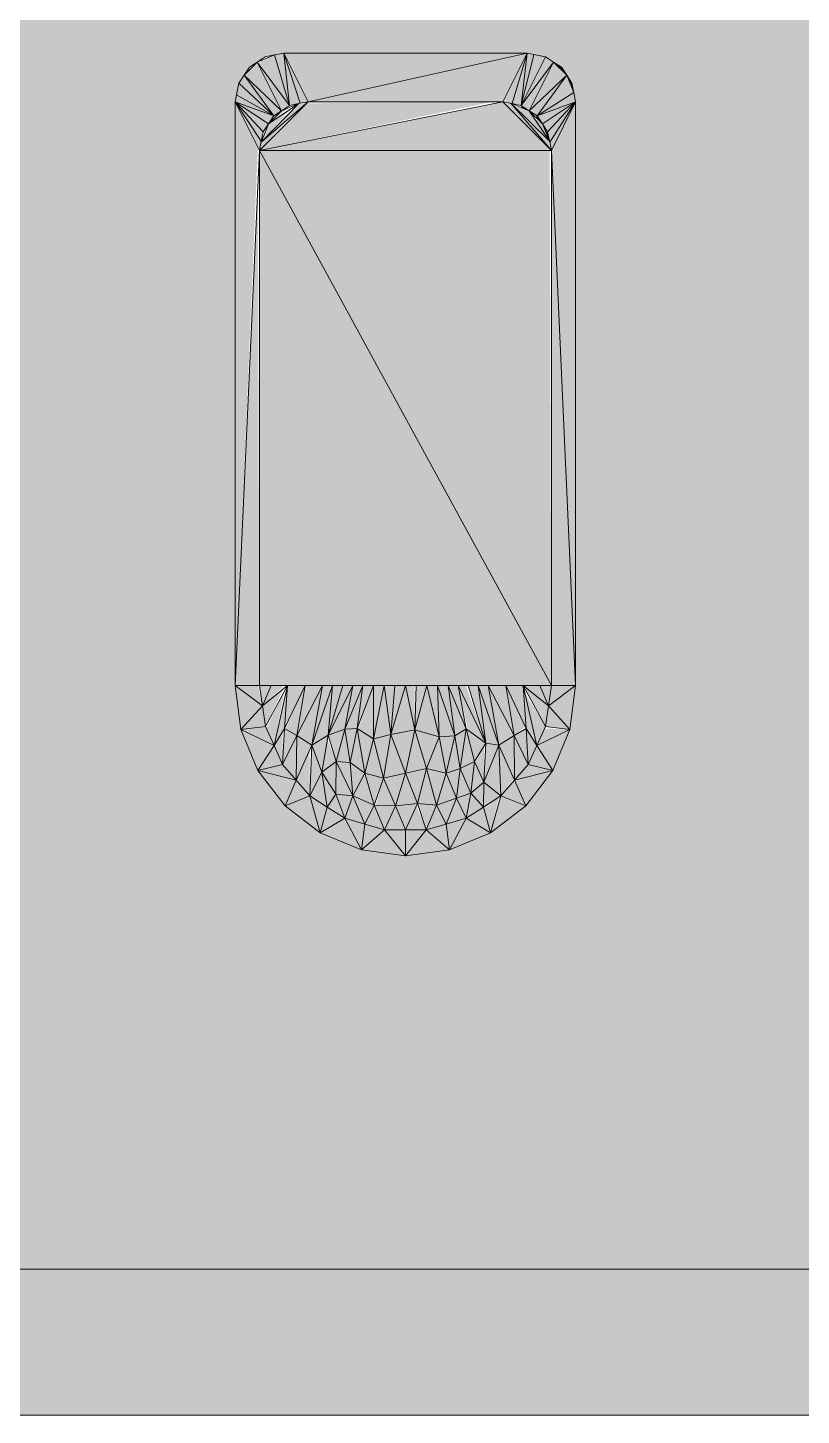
# Model space of a CAD drawing. Header units: inches. Extents: x -54880 to -186, y -265 to 853.
# Drawn here: x -15511 to -15479.2, y -6 to 51 of the extents above; entities that cross this region are included whole.
import ezdxf

# ---------------------------------------------------------------- set-up
doc = ezdxf.new("R2010")
doc.units = ezdxf.units.IN
doc.header["$MEASUREMENT"] = 0
doc.linetypes.add('Grid Line 1_2_', pattern=[0.875, 0.5, -0.125, 0.125, -0.125])
for name, color, linetype, lineweight in [('A-FLOR-LEVL', 51, 'Continuous', 9), ('A-GENM', 13, 'Continuous', 9), ('A-WALL', 113, 'Continuous', 9), ('C-BLDG-PADS', 91, 'Continuous', 9)]:
    doc.layers.add(name, color=color, linetype=linetype, lineweight=lineweight)

# ---------------------------------------------------------------- blocks, each defined once
blk = doc.blocks.new('Urinal-Wall-3D-_-Section 11')
at = {"layer": 'A-GENM'}
for points in [[(22570.213, 47.631), (22569.212, 49.631), (22568.672, 49.09), (22569.238, 48.554)], [(22570.538, 47.848), (22569.92, 49.924), (22569.238, 49.597)], [(22570.538, 47.848), (22570.302, 50), (22569.92, 49.924)], [(22570.538, 47.848), (22570.97, 47.934), (22570.302, 50)], [(22570.97, 47.934), (22571.303, 48), (22570.302, 50)], [(22571.303, 48), (22580.303, 50), (22570.302, 50)], [(22578.921, 48), (22579.302, 48), (22580.303, 50), (22571.303, 48)], [(22579.686, 47.924), (22580.303, 50), (22579.302, 48)], [(22580.068, 47.848), (22580.303, 50), (22579.686, 47.924)], [(22580.068, 47.848), (22580.581, 49.945), (22580.303, 50)], [(22580.068, 47.848), (22581.069, 49.848), (22580.581, 49.945)], [(22580.068, 47.848), (22581.393, 49.631), (22581.069, 49.848)], [(22580.392, 47.631), (22581.393, 49.631), (22580.068, 47.848)], [(22580.392, 47.631), (22581.933, 49.09), (22581.393, 49.631)], [(22581.933, 49.09), (22581.716, 49.414), (22581.393, 49.631)], [(22569.889, 47.414), (22568.672, 49.09), (22568.455, 48.765), (22569.238, 48.028)], [(22569.889, 47.414), (22570.213, 47.631), (22568.672, 49.09), (22569.238, 48.311)], [(22570.213, 47.631), (22570.538, 47.848), (22569.238, 49.58)], [(22580.717, 47.414), (22581.933, 49.09), (22580.392, 47.631)], [(22580.717, 47.414), (22582.226, 48.383), (22581.933, 49.09)], [(22582.226, 48.383), (22582.15, 48.765), (22581.933, 49.09)], [(22569.889, 47.414), (22568.455, 48.765), (22568.358, 48.278), (22569.238, 47.782)], [(22569.889, 47.414), (22568.358, 48.278), (22568.303, 48), (22569.238, 47.655)], [(22569.379, 46.383), (22569.456, 46.765), (22568.303, 48), (22569.238, 46.595)], [(22568.303, 24), (22569.238, 46.131), (22568.303, 48), (22568.303, 30.989)], [(22569.303, 46), (22569.379, 46.383), (22568.303, 48), (22569.238, 46.131)], [(22569.456, 46.765), (22569.672, 47.09), (22568.303, 48), (22569.238, 46.998)], [(22569.672, 47.09), (22569.889, 47.414), (22568.303, 48), (22569.238, 47.379)], [(22569.303, 46), (22578.921, 48), (22571.236, 47.934), (22569.379, 46.076)], [(22569.37, 46.334), (22571.303, 48), (22570.846, 47.848), (22569.379, 46.344)], [(22581.303, 46), (22579.302, 48), (22569.379, 46), (22581.236, 46)], [(22581.303, 46), (22579.636, 47.934), (22579.378, 47.924), (22581.236, 46.067)], [(22580.717, 47.414), (22582.302, 48), (22582.226, 48.383)], [(22580.934, 47.09), (22582.302, 48), (22580.717, 47.414)], [(22581.151, 46.765), (22582.302, 48), (22580.934, 47.09)], [(22581.236, 46.333), (22582.302, 48), (22581.151, 46.765)], [(22581.303, 46), (22582.302, 48), (22581.236, 46.333)], [(22582.302, 24), (22582.302, 48), (22581.303, 46), (22581.624, 38.936)], [(22569.37, 46.334), (22570.583, 47.698), (22569.672, 47.09), (22569.37, 46.335)], [(22569.672, 47.09), (22570.538, 47.766), (22570.213, 47.631), (22569.889, 47.307)], [(22581.226, 46.384), (22581.151, 46.497), (22580.392, 47.631), (22579.724, 47.848), (22581.151, 46.457)], [(22580.392, 47.631), (22580.068, 47.848), (22580.068, 47.761), (22580.303, 47.667)], [(22581.303, 46), (22581.151, 46.457), (22580.084, 47.414), (22581.301, 46.003)], [(22580.934, 47.09), (22580.717, 47.414), (22580.651, 47.372), (22580.717, 47.306)], [(22569.303, 46), (22570.538, 47.341), (22569.37, 46.334)], [(22581.226, 46.385), (22581.068, 46.765), (22580.934, 47.09), (22580.591, 47.333), (22581.151, 46.497)], [(22581.225, 46.387), (22581.151, 46.765), (22581.068, 46.765), (22581.151, 46.567)], [(22581.303, 24), (22581.236, 46), (22569.303, 46), (22581.302, 24.003)], [(22578.293, 24), (22581.302, 24.003), (22569.303, 46), (22569.303, 24), (22577.881, 24)], [(22582.302, 24), (22581.303, 46), (22581.303, 24)], [(22568.303, 24), (22569.303, 24), (22569.238, 44.564), (22568.544, 29.304)], [(22568.542, 22.188), (22569.423, 23.161), (22568.303, 24)], [(22569.423, 23.161), (22569.238, 24), (22568.303, 24), (22569.303, 23.251)], [(22569.423, 23.161), (22569.779, 24), (22569.303, 24)], [(22569.423, 23.161), (22570.336, 24), (22569.779, 24)], [(22569.901, 21.533), (22570.341, 22.31), (22570.456, 24), (22570.048, 22.188)], [(22570.336, 22.233), (22571.178, 24), (22570.456, 24)], [(22570.835, 21.938), (22571.178, 24), (22570.377, 22.209), (22570.456, 22.162)], [(22570.835, 21.938), (22571.9, 24), (22571.178, 24)], [(22571.462, 21.549), (22572.132, 21.96), (22572.312, 24), (22571.597, 21.938)], [(22571.462, 21.549), (22572.312, 24), (22571.9, 24), (22571.536, 21.96)], [(22572.132, 21.96), (22573.137, 24), (22572.725, 24), (22572.201, 22.199)], [(22572.132, 21.96), (22572.725, 24), (22572.312, 24), (22572.153, 22.199)], [(22572.819, 22.199), (22573.548, 24), (22573.137, 24)], [(22572.819, 22.199), (22573.317, 22.226), (22573.548, 24)], [(22573.317, 22.226), (22573.986, 24), (22573.548, 24)], [(22573.986, 21.806), (22573.988, 24), (22573.361, 22.199), (22573.548, 22.081)], [(22573.986, 21.806), (22574.708, 21.988), (22574.426, 24), (22573.988, 21.813)], [(22573.986, 21.806), (22574.426, 24), (22573.988, 24), (22573.986, 21.988)], [(22574.708, 21.988), (22574.864, 24), (22574.426, 24)], [(22574.708, 21.988), (22575.303, 24), (22574.864, 24)], [(22574.708, 21.988), (22575.684, 22.173), (22575.303, 24)], [(22575.684, 22.173), (22575.684, 24), (22575.303, 24)], [(22575.684, 22.173), (22576.179, 24), (22575.741, 24)], [(22576.689, 21.889), (22576.179, 24), (22575.684, 22.173), (22576.619, 21.909)], [(22576.689, 21.889), (22576.619, 24), (22576.179, 24), (22576.62, 22.173)], [(22576.689, 21.889), (22577.333, 21.936), (22576.619, 24), (22576.687, 21.936)], [(22577.333, 21.936), (22577.057, 24), (22576.619, 24), (22577.252, 22.173)], [(22577.333, 21.936), (22577.795, 22.22), (22577.057, 24)], [(22577.795, 22.22), (22577.468, 24), (22577.057, 24)], [(22578.611, 21.635), (22577.795, 24), (22577.468, 24), (22578.328, 22.22)], [(22578.611, 21.635), (22577.475, 23.963), (22577.881, 22.158), (22578.293, 21.863)], [(22578.611, 21.635), (22578.293, 24), (22577.881, 24), (22578.43, 22.22)], [(22579.144, 21.549), (22578.706, 24), (22578.293, 24), (22579.114, 21.635)], [(22579.144, 21.549), (22578.293, 24), (22578.611, 21.635), (22578.921, 21.585)], [(22579.771, 21.938), (22579.428, 24), (22578.706, 24), (22578.921, 23.583)], [(22579.144, 21.549), (22579.771, 21.938), (22578.706, 24), (22579.129, 21.635)], [(22579.771, 21.938), (22580.234, 22.31), (22579.428, 24), (22579.722, 22.233)], [(22580.271, 22.233), (22580.15, 24), (22579.428, 24), (22579.771, 23.281)], [(22581.06, 22.31), (22581.182, 23.161), (22580.15, 24), (22580.827, 22.742)], [(22581.182, 23.161), (22580.827, 24), (22580.15, 24), (22581.06, 23.26)], [(22580.706, 21.533), (22580.15, 24), (22580.298, 22.188)], [(22581.182, 23.161), (22581.301, 24), (22580.827, 24), (22581.06, 23.449)], [(22582.065, 22.188), (22582.302, 24), (22581.182, 23.161), (22581.955, 22.31)], [(22581.182, 23.161), (22582.302, 24), (22581.303, 24)], [(22569.546, 22.31), (22570.289, 23.864), (22569.423, 23.161)], [(22569.901, 21.533), (22570.336, 23.777), (22569.581, 22.233), (22569.602, 22.188)], [(22571.462, 21.549), (22571.864, 23.929), (22570.835, 21.938)], [(22572.132, 21.96), (22572.819, 22.199), (22573.105, 23.935), (22572.312, 22.326)], [(22580.706, 21.533), (22581.06, 22.31), (22580.217, 23.703), (22580.548, 22.233)], [(22568.542, 22.188), (22569.546, 22.31), (22569.423, 23.161), (22569.238, 22.956)], [(22582.065, 22.188), (22581.182, 23.161), (22581.06, 22.31), (22581.182, 22.295)], [(22569.901, 21.533), (22569.546, 22.31), (22568.542, 22.188), (22569.641, 21.658)], [(22569.24, 20.5), (22569.901, 21.533), (22568.542, 22.188), (22569.238, 20.506)], [(22570.255, 20.756), (22570.255, 22.103), (22569.901, 21.533)], [(22570.255, 20.756), (22570.835, 21.938), (22570.336, 22.233)], [(22570.815, 20.111), (22570.815, 21.896), (22570.255, 20.756), (22570.754, 20.181)], [(22570.815, 20.111), (22571.462, 21.549), (22570.835, 21.938), (22570.816, 20.181)], [(22571.864, 20.438), (22572.132, 21.96), (22571.462, 21.549), (22571.706, 20.873)], [(22571.864, 20.438), (22572.458, 20.873), (22572.1, 21.78), (22571.9, 20.646)], [(22572.458, 20.873), (22572.819, 22.199), (22572.132, 21.96)], [(22573.027, 20.832), (22572.819, 22.199), (22572.458, 20.873), (22572.819, 20.847)], [(22573.027, 20.832), (22573.317, 22.226), (22572.819, 22.199)], [(22573.633, 20.391), (22573.317, 22.226), (22573.027, 20.832), (22573.317, 20.621)], [(22573.633, 20.391), (22573.986, 21.806), (22573.317, 22.226), (22573.557, 20.832)], [(22574.399, 20.191), (22573.986, 21.806), (22573.633, 20.391), (22574.08, 20.275)], [(22574.399, 20.191), (22574.708, 21.988), (22573.986, 21.806), (22574.348, 20.394)], [(22574.399, 20.191), (22575.303, 20.394), (22574.708, 21.988), (22574.426, 20.345)], [(22575.303, 20.394), (22575.684, 22.173), (22574.708, 21.988)], [(22575.303, 20.394), (22576.169, 20.584), (22575.684, 22.173)], [(22576.169, 20.584), (22576.689, 21.889), (22575.684, 22.173)], [(22576.973, 20.391), (22576.689, 21.889), (22576.169, 20.584)], [(22576.973, 20.391), (22577.333, 21.936), (22576.689, 21.889)], [(22576.973, 20.391), (22577.55, 20.583), (22577.333, 21.936)], [(22577.55, 20.583), (22577.795, 22.22), (22577.333, 21.936), (22577.504, 20.873)], [(22577.55, 20.583), (22578.148, 20.873), (22577.795, 22.22), (22577.752, 21.936)], [(22578.148, 20.873), (22578.611, 21.635), (22577.795, 22.22)], [(22579.792, 20.111), (22579.771, 21.938), (22579.144, 21.549), (22579.771, 20.156)], [(22580.35, 20.756), (22580.271, 22.233), (22579.771, 21.938)], [(22579.792, 20.111), (22580.35, 20.756), (22579.771, 21.938), (22579.791, 20.181)], [(22580.35, 20.756), (22580.706, 21.533), (22580.273, 22.188), (22580.308, 21.533)], [(22580.706, 21.533), (22582.065, 22.188), (22581.025, 22.233)], [(22581.365, 20.5), (22582.065, 22.188), (22580.706, 21.533), (22581.06, 20.977)], [(22569.24, 20.5), (22570.255, 20.756), (22569.901, 21.533), (22569.546, 20.979)], [(22571.373, 19.466), (22571.373, 21.351), (22570.815, 20.111)], [(22571.373, 19.466), (22571.864, 20.438), (22571.462, 21.549), (22571.401, 20.111)], [(22578.53, 20.031), (22578.53, 21.503), (22578.174, 20.815), (22578.462, 20.181)], [(22578.53, 20.031), (22579.144, 21.549), (22578.611, 21.635), (22578.538, 20.181)], [(22579.232, 19.466), (22579.144, 21.549), (22578.53, 20.031), (22579.144, 19.536)], [(22579.232, 19.466), (22579.76, 20.181), (22579.144, 21.549), (22579.211, 19.967)], [(22581.365, 20.5), (22580.706, 21.533), (22580.371, 20.751), (22581.06, 20.577)], [(22570.815, 20.111), (22570.255, 20.756), (22569.24, 20.5), (22570.531, 20.181)], [(22572.441, 19.539), (22572.458, 20.873), (22571.864, 20.438), (22572.029, 20.181)], [(22573.141, 19.469), (22572.458, 20.873), (22572.441, 19.539)], [(22573.141, 19.469), (22573.027, 20.832), (22572.458, 20.873), (22572.795, 20.181)], [(22573.141, 19.469), (22573.633, 20.391), (22573.027, 20.832), (22573.081, 20.181)], [(22575.801, 19.15), (22576.169, 20.584), (22575.303, 20.394), (22575.389, 20.181)], [(22576.585, 19.075), (22576.169, 20.584), (22575.801, 19.15), (22576.169, 19.115)], [(22576.585, 19.075), (22576.973, 20.391), (22576.169, 20.584), (22576.564, 19.15)], [(22577.399, 19.363), (22577.55, 20.583), (22576.973, 20.391), (22577.06, 20.181)], [(22577.399, 19.363), (22577.991, 19.578), (22577.55, 20.583), (22577.501, 20.181)], [(22577.991, 19.578), (22578.148, 20.873), (22577.55, 20.583), (22577.792, 20.031)], [(22577.991, 19.578), (22578.53, 20.031), (22578.148, 20.873), (22578.064, 20.181)], [(22579.792, 20.111), (22581.365, 20.5), (22580.35, 20.756), (22579.852, 20.181)], [(22570.354, 19.05), (22570.815, 20.111), (22569.24, 20.5), (22570.035, 19.466)], [(22570.354, 19.05), (22571.373, 19.466), (22570.815, 20.111)], [(22572.092, 19.004), (22571.864, 20.438), (22571.373, 19.466), (22571.864, 19.151)], [(22572.092, 19.004), (22572.441, 19.539), (22571.864, 20.438), (22572.019, 19.466)], [(22574.02, 19.075), (22573.633, 20.391), (22573.141, 19.469)], [(22574.02, 19.075), (22574.399, 20.191), (22573.633, 20.391), (22573.695, 20.181)], [(22574.902, 19.058), (22574.396, 20.181), (22574.08, 19.074)], [(22574.902, 19.058), (22575.303, 20.394), (22574.404, 20.181)], [(22574.902, 19.058), (22575.801, 19.15), (22575.303, 20.394), (22575.239, 20.181)], [(22576.585, 19.075), (22577.399, 19.363), (22576.973, 20.391), (22576.911, 20.181)], [(22578.514, 19.004), (22578.514, 20.018), (22577.991, 19.578), (22578.093, 19.466)], [(22578.514, 19.004), (22579.232, 19.466), (22578.53, 20.031), (22578.521, 19.466)], [(22580.253, 19.05), (22579.771, 20.087), (22579.232, 19.466), (22579.792, 19.238)], [(22580.253, 19.05), (22581.365, 20.5), (22579.792, 20.111), (22580.072, 19.466)], [(22571.802, 17.938), (22571.373, 19.466), (22570.354, 19.05), (22571.462, 18.199)], [(22571.802, 17.938), (22572.092, 19.004), (22571.373, 19.466), (22571.503, 19.004)], [(22572.81, 18.542), (22572.441, 19.539), (22572.092, 19.004)], [(22572.81, 18.542), (22573.141, 19.469), (22572.441, 19.539)], [(22573.629, 18.302), (22573.141, 19.469), (22572.81, 18.542), (22573.491, 18.342)], [(22573.629, 18.302), (22574.02, 19.075), (22573.141, 19.469), (22573.528, 18.542)], [(22577.795, 18.542), (22577.991, 19.578), (22577.399, 19.363)], [(22577.795, 18.542), (22578.514, 19.004), (22577.991, 19.578), (22577.882, 19.004)], [(22578.803, 17.938), (22579.144, 19.409), (22578.53, 18.944), (22578.639, 18.542)], [(22578.803, 17.938), (22580.253, 19.05), (22579.232, 19.466), (22578.921, 18.36)], [(22571.802, 17.938), (22572.81, 18.542), (22572.092, 19.004), (22571.864, 18.164)], [(22574.449, 18.061), (22574.02, 19.075), (22573.629, 18.302), (22574.08, 18.169)], [(22574.449, 18.061), (22574.902, 19.058), (22574.02, 19.075), (22574.08, 18.934)], [(22575.303, 18.061), (22574.902, 19.058), (22574.449, 18.061)], [(22575.303, 18.061), (22575.801, 19.15), (22574.902, 19.058)], [(22575.801, 18.061), (22576.157, 18.061), (22575.759, 19.058), (22575.303, 18.061)], [(22576.157, 18.061), (22576.585, 19.075), (22575.801, 19.15)], [(22576.157, 18.061), (22576.976, 18.302), (22576.585, 19.075), (22576.259, 18.302)], [(22576.976, 18.302), (22577.399, 19.363), (22576.585, 19.075)], [(22576.976, 18.302), (22577.795, 18.542), (22577.399, 19.363), (22577.072, 18.542)], [(22578.803, 17.938), (22578.514, 19.004), (22577.795, 18.542), (22578.196, 18.302)], [(22573.491, 17.239), (22572.81, 18.542), (22571.802, 17.938), (22573.141, 17.383)], [(22573.491, 17.239), (22573.629, 18.302), (22572.81, 18.542), (22573.141, 17.909)], [(22573.491, 17.239), (22574.449, 18.061), (22573.629, 18.302), (22573.598, 18.061)], [(22577.115, 17.239), (22576.976, 18.302), (22576.157, 18.061), (22576.976, 17.358)], [(22577.115, 17.239), (22577.795, 18.542), (22576.976, 18.302), (22577.008, 18.061)], [(22577.115, 17.239), (22578.803, 17.938), (22577.795, 18.542), (22577.317, 17.626)], [(22575.303, 17), (22574.449, 18.061), (22573.491, 17.239), (22574.902, 17.053)], [(22575.303, 17), (22575.303, 18.061), (22574.449, 18.061), (22574.994, 17.385)], [(22575.303, 17), (22576.157, 18.061), (22575.303, 18.061)], [(22575.303, 17), (22577.115, 17.239), (22576.157, 18.061), (22575.588, 17.354)]]:
    blk.add_hatch(color=256, dxfattribs=at).paths.add_polyline_path(points, flags=0)
for p, q in [((22569.212, 49.631), (22568.672, 49.09)), ((22569.212, 49.631), (22568.889, 49.414)), ((22569.92, 49.924), (22569.212, 49.631)), ((22569.538, 49.848), (22569.212, 49.631)), ((22569.212, 49.631), (22570.213, 47.631)), ((22570.538, 47.848), (22569.212, 49.631)), ((22569.92, 49.924), (22569.538, 49.848)), ((22570.302, 50), (22569.92, 49.924)), ((22570.538, 47.848), (22569.92, 49.924)), ((22570.302, 50), (22570.538, 47.848)), ((22570.97, 47.934), (22570.302, 50)), ((22571.303, 48), (22570.302, 50)), ((22580.303, 50), (22570.302, 50)), ((22580.303, 50), (22571.303, 48)), ((22580.303, 50), (22579.302, 48)), ((22580.303, 50), (22579.686, 47.924)), ((22580.068, 47.848), (22580.303, 50)), ((22580.068, 47.848), (22580.581, 49.945)), ((22581.069, 49.848), (22580.068, 47.848)), ((22581.393, 49.631), (22580.068, 47.848)), ((22580.581, 49.945), (22580.303, 50)), ((22580.392, 47.631), (22581.393, 49.631)), ((22581.069, 49.848), (22580.581, 49.945)), ((22581.393, 49.631), (22581.069, 49.848)), ((22581.933, 49.09), (22581.393, 49.631)), ((22581.716, 49.414), (22581.393, 49.631)), ((22568.672, 49.09), (22568.455, 48.765)), ((22568.889, 49.414), (22568.672, 49.09)), ((22570.213, 47.631), (22568.672, 49.09)), ((22568.672, 49.09), (22569.889, 47.414)), ((22581.933, 49.09), (22580.392, 47.631)), ((22580.717, 47.414), (22581.933, 49.09)), ((22581.933, 49.09), (22581.716, 49.414)), ((22582.226, 48.383), (22581.933, 49.09)), ((22582.15, 48.765), (22581.933, 49.09)), ((22568.455, 48.765), (22568.358, 48.278)), ((22568.455, 48.765), (22569.889, 47.414)), ((22582.226, 48.383), (22582.15, 48.765)), ((22568.358, 48.278), (22568.303, 48)), ((22568.303, 48), (22569.379, 46.383)), ((22569.456, 46.765), (22568.303, 48)), ((22568.303, 48), (22568.303, 24)), ((22569.303, 46), (22568.303, 48)), ((22569.672, 47.09), (22568.303, 48)), ((22569.889, 47.414), (22568.303, 48)), ((22569.889, 47.414), (22568.358, 48.278)), ((22579.302, 48), (22569.303, 46)), ((22571.303, 48), (22569.303, 46)), ((22569.37, 46.334), (22571.303, 48)), ((22570.92, 47.924), (22569.37, 46.334)), ((22569.672, 47.09), (22570.92, 47.924)), ((22570.92, 47.924), (22570.213, 47.631)), ((22570.538, 47.848), (22570.97, 47.934)), ((22570.97, 47.934), (22571.303, 48)), ((22571.303, 48), (22579.302, 48)), ((22579.302, 48), (22579.686, 47.924)), ((22581.303, 46), (22579.302, 48)), ((22580.392, 47.631), (22579.636, 47.934)), ((22579.636, 47.934), (22581.226, 46.384)), ((22579.636, 47.934), (22581.303, 46)), ((22579.686, 47.924), (22580.068, 47.848)), ((22580.717, 47.414), (22582.226, 48.383)), ((22582.302, 48), (22580.717, 47.414)), ((22580.934, 47.09), (22582.302, 48)), ((22582.302, 48), (22581.151, 46.765)), ((22582.302, 48), (22581.236, 46.333)), ((22581.303, 46), (22582.302, 48)), ((22582.302, 48), (22582.226, 48.383)), ((22582.302, 24), (22582.302, 48)), ((22570.213, 47.631), (22569.672, 47.09)), ((22569.672, 47.09), (22569.889, 47.414)), ((22569.889, 47.414), (22570.213, 47.631)), ((22570.213, 47.631), (22570.538, 47.848)), ((22580.068, 47.848), (22580.392, 47.631)), ((22580.392, 47.631), (22580.717, 47.414)), ((22580.392, 47.631), (22580.934, 47.09)), ((22580.392, 47.631), (22581.226, 46.385)), ((22580.717, 47.414), (22580.934, 47.09)), ((22569.672, 47.09), (22569.37, 46.335)), ((22569.456, 46.765), (22569.672, 47.09)), ((22580.934, 47.09), (22581.151, 46.765)), ((22580.934, 47.09), (22581.225, 46.387)), ((22569.303, 46), (22569.379, 46.383)), ((22569.379, 46.383), (22569.456, 46.765)), ((22581.151, 46.765), (22581.236, 46.333)), ((22581.236, 46.333), (22581.303, 46)), ((22569.303, 46), (22568.303, 24)), ((22569.303, 24), (22569.303, 46)), ((22569.303, 46), (22581.303, 46)), ((22569.303, 46), (22581.303, 24)), ((22581.303, 46), (22581.303, 24)), ((22582.302, 24), (22581.303, 46)), ((22568.303, 24), (22569.303, 24)), ((22568.542, 22.188), (22568.303, 24)), ((22569.423, 23.161), (22568.303, 24)), ((22569.303, 24), (22569.779, 24)), ((22569.423, 23.161), (22569.303, 24)), ((22569.423, 23.161), (22570.456, 24)), ((22569.779, 24), (22569.423, 23.161)), ((22569.546, 22.31), (22570.456, 24)), ((22569.779, 24), (22570.456, 24)), ((22570.456, 24), (22569.901, 21.533)), ((22570.336, 22.233), (22570.456, 24)), ((22571.178, 24), (22570.336, 22.233)), ((22570.456, 24), (22571.178, 24)), ((22570.835, 21.938), (22571.9, 24)), ((22571.178, 24), (22570.835, 21.938)), ((22571.178, 24), (22571.9, 24)), ((22571.462, 21.549), (22571.9, 24)), ((22572.312, 24), (22571.462, 21.549)), ((22571.9, 24), (22572.312, 24)), ((22573.137, 24), (22572.132, 21.96)), ((22572.132, 21.96), (22572.312, 24)), ((22572.725, 24), (22572.132, 21.96)), ((22572.312, 24), (22572.725, 24)), ((22572.725, 24), (22573.137, 24)), ((22572.819, 22.199), (22573.137, 24)), ((22572.819, 22.199), (22573.548, 24)), ((22573.137, 24), (22573.548, 24)), ((22573.317, 22.226), (22573.548, 24)), ((22573.317, 22.226), (22573.988, 24)), ((22573.548, 24), (22573.988, 24)), ((22574.426, 24), (22573.986, 21.806)), ((22573.988, 24), (22573.986, 21.806)), ((22573.988, 24), (22574.426, 24)), ((22574.426, 24), (22574.864, 24)), ((22574.708, 21.988), (22574.426, 24)), ((22574.708, 21.988), (22574.864, 24)), ((22574.708, 21.988), (22575.303, 24)), ((22574.864, 24), (22575.303, 24)), ((22575.303, 24), (22575.741, 24)), ((22575.303, 24), (22575.684, 22.173)), ((22575.684, 22.173), (22575.741, 24)), ((22575.684, 22.173), (22576.179, 24)), ((22575.741, 24), (22576.179, 24)), ((22576.179, 24), (22576.619, 24)), ((22576.689, 21.889), (22576.179, 24)), ((22576.619, 24), (22577.057, 24)), ((22577.333, 21.936), (22576.619, 24)), ((22576.619, 24), (22576.689, 21.889)), ((22577.057, 24), (22577.468, 24)), ((22577.057, 24), (22577.333, 21.936)), ((22577.795, 22.22), (22577.057, 24)), ((22577.468, 24), (22577.881, 24)), ((22577.468, 24), (22578.611, 21.635)), ((22577.468, 24), (22577.795, 22.22)), ((22577.881, 24), (22578.293, 24)), ((22577.881, 24), (22578.611, 21.635)), ((22578.293, 24), (22578.706, 24)), ((22578.611, 21.635), (22578.293, 24)), ((22578.293, 24), (22579.144, 21.549)), ((22578.706, 24), (22579.428, 24)), ((22578.706, 24), (22579.771, 21.938)), ((22578.706, 24), (22579.144, 21.549)), ((22579.428, 24), (22580.15, 24)), ((22579.428, 24), (22579.771, 21.938)), ((22580.271, 22.233), (22579.428, 24)), ((22580.15, 24), (22580.827, 24)), ((22580.15, 24), (22580.706, 21.533)), ((22581.06, 22.31), (22580.15, 24)), ((22581.182, 23.161), (22580.15, 24)), ((22580.271, 22.233), (22580.15, 24)), ((22580.827, 24), (22581.303, 24)), ((22581.182, 23.161), (22580.827, 24)), ((22582.302, 24), (22581.182, 23.161)), ((22581.303, 24), (22581.182, 23.161)), ((22581.303, 24), (22582.302, 24)), ((22582.302, 24), (22582.065, 22.188)), ((22569.423, 23.161), (22568.542, 22.188)), ((22569.546, 22.31), (22569.423, 23.161)), ((22581.182, 23.161), (22581.06, 22.31)), ((22581.182, 23.161), (22582.065, 22.188)), ((22568.542, 22.188), (22569.546, 22.31)), ((22569.901, 21.533), (22569.546, 22.31)), ((22581.06, 22.31), (22580.706, 21.533)), ((22581.06, 22.31), (22582.065, 22.188)), ((22569.24, 20.5), (22568.542, 22.188)), ((22569.901, 21.533), (22568.542, 22.188)), ((22570.336, 22.233), (22569.901, 21.533)), ((22570.255, 20.756), (22570.336, 22.233)), ((22570.255, 20.756), (22570.835, 21.938)), ((22570.336, 22.233), (22570.835, 21.938)), ((22570.835, 21.938), (22570.815, 20.111)), ((22570.835, 21.938), (22571.462, 21.549)), ((22572.132, 21.96), (22571.462, 21.549)), ((22571.864, 20.438), (22572.132, 21.96)), ((22572.132, 21.96), (22572.819, 22.199)), ((22572.458, 20.873), (22572.132, 21.96)), ((22572.819, 22.199), (22572.458, 20.873)), ((22572.819, 22.199), (22573.317, 22.226)), ((22573.027, 20.832), (22572.819, 22.199)), ((22573.317, 22.226), (22573.027, 20.832)), ((22573.633, 20.391), (22573.317, 22.226)), ((22573.986, 21.806), (22573.317, 22.226)), ((22573.633, 20.391), (22573.986, 21.806)), ((22574.708, 21.988), (22573.986, 21.806)), ((22573.986, 21.806), (22574.399, 20.191)), ((22574.399, 20.191), (22574.708, 21.988)), ((22575.684, 22.173), (22574.708, 21.988)), ((22575.303, 20.394), (22574.708, 21.988)), ((22575.684, 22.173), (22575.303, 20.394)), ((22576.169, 20.584), (22575.684, 22.173)), ((22576.689, 21.889), (22575.684, 22.173)), ((22576.689, 21.889), (22576.169, 20.584)), ((22576.689, 21.889), (22577.333, 21.936)), ((22576.973, 20.391), (22576.689, 21.889)), ((22576.973, 20.391), (22577.333, 21.936)), ((22577.333, 21.936), (22577.795, 22.22)), ((22577.55, 20.583), (22577.333, 21.936)), ((22577.55, 20.583), (22577.795, 22.22)), ((22577.795, 22.22), (22578.148, 20.873)), ((22578.611, 21.635), (22577.795, 22.22)), ((22579.144, 21.549), (22579.771, 21.938)), ((22579.771, 21.938), (22580.271, 22.233)), ((22579.771, 21.938), (22580.35, 20.756)), ((22579.792, 20.111), (22579.771, 21.938)), ((22580.271, 22.233), (22580.35, 20.756)), ((22580.706, 21.533), (22580.271, 22.233)), ((22582.065, 22.188), (22580.706, 21.533)), ((22582.065, 22.188), (22581.365, 20.5)), ((22569.24, 20.5), (22569.901, 21.533)), ((22570.255, 20.756), (22569.901, 21.533)), ((22571.462, 21.549), (22570.815, 20.111)), ((22571.373, 19.466), (22571.462, 21.549)), ((22571.462, 21.549), (22571.864, 20.438)), ((22578.148, 20.873), (22578.611, 21.635)), ((22578.53, 20.031), (22578.611, 21.635)), ((22579.144, 21.549), (22578.53, 20.031)), ((22579.144, 21.549), (22578.611, 21.635)), ((22579.232, 19.466), (22579.144, 21.549)), ((22579.144, 21.549), (22579.792, 20.111)), ((22580.706, 21.533), (22580.35, 20.756)), ((22581.365, 20.5), (22580.706, 21.533)), ((22570.255, 20.756), (22569.24, 20.5)), ((22570.815, 20.111), (22570.255, 20.756)), ((22572.458, 20.873), (22571.864, 20.438)), ((22572.458, 20.873), (22572.441, 19.539)), ((22573.141, 19.469), (22572.458, 20.873)), ((22573.027, 20.832), (22572.458, 20.873)), ((22573.141, 19.469), (22573.027, 20.832)), ((22573.027, 20.832), (22573.633, 20.391)), ((22576.169, 20.584), (22575.303, 20.394)), ((22575.801, 19.15), (22576.169, 20.584)), ((22576.585, 19.075), (22576.169, 20.584)), ((22576.169, 20.584), (22576.973, 20.391)), ((22577.55, 20.583), (22576.973, 20.391)), ((22577.399, 19.363), (22577.55, 20.583)), ((22578.148, 20.873), (22577.55, 20.583)), ((22577.55, 20.583), (22577.991, 19.578)), ((22578.148, 20.873), (22577.991, 19.578)), ((22578.53, 20.031), (22578.148, 20.873)), ((22580.35, 20.756), (22579.792, 20.111)), ((22580.35, 20.756), (22581.365, 20.5)), ((22570.354, 19.05), (22569.24, 20.5)), ((22570.815, 20.111), (22569.24, 20.5)), ((22570.354, 19.05), (22570.815, 20.111)), ((22571.373, 19.466), (22570.815, 20.111)), ((22571.864, 20.438), (22571.373, 19.466)), ((22571.864, 20.438), (22572.441, 19.539)), ((22572.092, 19.004), (22571.864, 20.438)), ((22573.633, 20.391), (22573.141, 19.469)), ((22573.633, 20.391), (22574.02, 19.075)), ((22574.399, 20.191), (22573.633, 20.391)), ((22574.02, 19.075), (22574.399, 20.191)), ((22575.303, 20.394), (22574.399, 20.191)), ((22574.902, 19.058), (22574.399, 20.191)), ((22575.303, 20.394), (22574.902, 19.058)), ((22575.303, 20.394), (22575.801, 19.15)), ((22576.973, 20.391), (22576.585, 19.075)), ((22577.399, 19.363), (22576.973, 20.391)), ((22577.991, 19.578), (22578.53, 20.031)), ((22578.514, 19.004), (22578.53, 20.031)), ((22578.53, 20.031), (22579.232, 19.466)), ((22579.792, 20.111), (22579.232, 19.466)), ((22579.792, 20.111), (22581.365, 20.5)), ((22579.792, 20.111), (22580.253, 19.05)), ((22581.365, 20.5), (22580.253, 19.05)), ((22571.373, 19.466), (22570.354, 19.05)), ((22571.802, 17.938), (22571.373, 19.466)), ((22572.092, 19.004), (22571.373, 19.466)), ((22572.441, 19.539), (22572.092, 19.004)), ((22572.441, 19.539), (22573.141, 19.469)), ((22572.81, 18.542), (22572.441, 19.539)), ((22572.81, 18.542), (22573.141, 19.469)), ((22573.141, 19.469), (22573.629, 18.302)), ((22574.02, 19.075), (22573.141, 19.469)), ((22577.991, 19.578), (22577.399, 19.363)), ((22577.795, 18.542), (22577.991, 19.578)), ((22577.991, 19.578), (22578.514, 19.004)), ((22579.232, 19.466), (22578.514, 19.004)), ((22578.803, 17.938), (22579.232, 19.466)), ((22579.232, 19.466), (22580.253, 19.05)), ((22571.802, 17.938), (22570.354, 19.05)), ((22572.092, 19.004), (22571.802, 17.938)), ((22572.81, 18.542), (22572.092, 19.004)), ((22573.629, 18.302), (22574.02, 19.075)), ((22574.02, 19.075), (22574.902, 19.058)), ((22574.02, 19.075), (22574.449, 18.061)), ((22574.449, 18.061), (22574.902, 19.058)), ((22574.902, 19.058), (22575.801, 19.15)), ((22574.902, 19.058), (22575.303, 18.061)), ((22575.801, 19.15), (22575.303, 18.061)), ((22576.157, 18.061), (22575.801, 19.15)), ((22576.585, 19.075), (22575.801, 19.15)), ((22576.585, 19.075), (22576.157, 18.061)), ((22576.585, 19.075), (22577.399, 19.363)), ((22576.976, 18.302), (22576.585, 19.075)), ((22577.399, 19.363), (22576.976, 18.302)), ((22577.795, 18.542), (22577.399, 19.363)), ((22578.514, 19.004), (22577.795, 18.542)), ((22578.803, 17.938), (22578.514, 19.004)), ((22580.253, 19.05), (22578.803, 17.938)), ((22571.802, 17.938), (22572.81, 18.542)), ((22572.81, 18.542), (22573.491, 17.239)), ((22573.629, 18.302), (22572.81, 18.542)), ((22573.491, 17.239), (22573.629, 18.302)), ((22574.449, 18.061), (22573.629, 18.302)), ((22576.976, 18.302), (22576.157, 18.061)), ((22577.795, 18.542), (22576.976, 18.302)), ((22577.115, 17.239), (22576.976, 18.302)), ((22577.115, 17.239), (22577.795, 18.542)), ((22577.795, 18.542), (22578.803, 17.938)), ((22573.491, 17.239), (22571.802, 17.938)), ((22574.449, 18.061), (22573.491, 17.239)), ((22575.303, 18.061), (22574.449, 18.061)), ((22574.449, 18.061), (22575.303, 17)), ((22576.157, 18.061), (22575.303, 18.061)), ((22575.303, 18.061), (22575.303, 17)), ((22575.303, 17), (22576.157, 18.061)), ((22577.115, 17.239), (22576.157, 18.061)), ((22578.803, 17.938), (22577.115, 17.239)), ((22575.303, 17), (22573.491, 17.239)), ((22577.115, 17.239), (22575.303, 17))]:
    blk.add_line(p, q, dxfattribs=at)
blk = doc.blocks.new('Locker Rooms_Ryan_ifc-3-Section 1')
at = {"layer": 'A-WALL', "lineweight": 5}
h = blk.add_hatch(color=10, dxfattribs=at)
h.paths.add_polyline_path([(22423.631, 0), (22479.303, 0), (22479.303, 29.5), (22423.631, 29.5), (22423.631, 20.181)], flags=0)
h.paths.add_polyline_path([(22569.238, 0), (22593.303, 0), (22593.303, 96), (22696.303, 96), (22696.303, 0), (22744.303, 0), (22744.303, 96), (22781.303, 96), (22781.303, 143.808), (22732.41, 145.785), (22732.487, 145.672), (22780.803, 143.659), (22779.867, 121.178), (22484.303, 133.493), (22484.303, 35), (22519.303, 35), (22519.303, 96), (22520.303, 96), (22520.303, 0), (22556.303, 0), (22556.303, 96), (22557.303, 96), (22557.303, 0)], flags=0)
h.paths.add_polyline_path([(22484.303, 0), (22519.303, 0), (22519.303, 29.5), (22484.303, 29.5), (22484.303, 20.181)], flags=0)
h.paths.add_polyline_path([(22787.412, 0), (22796.015, 0.062), (22796.015, 143.195), (22787.303, 143.558), (22787.303, 96.617), (22787.412, 96.617), (22787.49, 94.235), (22787.948, 93.852), (22787.877, 93.768), (22787.412, 94.158), (22787.49, 45.985), (22787.948, 45.602), (22787.877, 45.518), (22787.412, 45.908), (22787.412, 20.181)], flags=0)
h.paths.add_polyline_path([(22538.303, 17), (22536.201, 17.359), (22534.803, 17.938), (22533.255, 19.178), (22532.135, 20.756), (22531.525, 22.31), (22531.302, 24), (22531.358, 48.278), (22531.455, 48.765), (22531.888, 49.414), (22532.537, 49.848), (22533.538, 50), (22543.581, 49.945), (22544.068, 49.848), (22544.717, 49.414), (22545.151, 48.765), (22545.303, 48), (22545.303, 24), (22545.029, 22.104), (22544.303, 20.42), (22543.252, 19.05), (22541.514, 17.818), (22539.976, 17.22), (22539.157, 17.112)], flags=0)
h.paths.add_polyline_path([(22575.303, 17), (22573.491, 17.239), (22571.802, 17.938), (22570.255, 19.178), (22569.238, 20.506), (22568.526, 22.31), (22568.303, 24), (22568.358, 48.278), (22568.455, 48.765), (22568.889, 49.414), (22569.538, 49.848), (22570.538, 50), (22580.581, 49.945), (22581.13, 49.807), (22581.716, 49.414), (22582.15, 48.765), (22582.302, 48), (22582.302, 24), (22582.065, 22.188), (22581.303, 20.42), (22580.253, 19.05), (22578.514, 17.818), (22576.976, 17.22), (22576.157, 17.112)], flags=0)
h.paths.add_polyline_path([(22453.037, 35), (22479.303, 35), (22479.303, 133.702), (22423.631, 136.021), (22423.631, 126.336), (22424.312, 126.481), (22426.402, 126.481), (22428.447, 126.046), (22430.357, 125.196), (22432.048, 123.967), (22433.447, 122.414), (22434.493, 120.603), (22435.139, 118.615), (22435.357, 116.536), (22435.139, 114.457), (22434.493, 112.469), (22433.447, 110.658), (22432.048, 109.104), (22430.357, 107.876), (22428.447, 107.025), (22426.402, 106.591), (22424.312, 106.591), (22423.631, 106.735), (22423.631, 35)], flags=0)
h.paths.add_polyline_path([(22794.728, 45.518), (22794.658, 45.602), (22795.193, 46.051), (22795.193, 48.371), (22795.303, 48.367), (22795.303, 46), (22795.115, 45.843)], flags=0)
h.paths.add_polyline_path([(22787.49, 48.445), (22787.49, 48.555), (22795.115, 48.555), (22795.115, 48.445), (22787.877, 48.445)], flags=0)
h.paths.add_polyline_path([(22794.728, 93.768), (22794.658, 93.852), (22795.193, 94.301), (22795.193, 96.621), (22795.303, 96.617), (22795.303, 94.25), (22795.115, 94.093)], flags=0)
h.paths.add_polyline_path([(22787.49, 96.695), (22787.49, 96.805), (22795.115, 96.805), (22795.115, 96.695)], flags=0)
h.paths.add_polyline_path([(22451.429, 106.591), (22449.384, 107.025), (22447.474, 107.876), (22445.783, 109.104), (22444.384, 110.658), (22443.339, 112.469), (22442.693, 114.457), (22442.474, 116.536), (22442.693, 118.615), (22443.339, 120.603), (22444.384, 122.414), (22445.783, 123.967), (22447.474, 125.196), (22449.384, 126.046), (22451.429, 126.481), (22453.52, 126.481), (22455.564, 126.046), (22457.474, 125.196), (22459.166, 123.967), (22460.564, 122.414), (22461.61, 120.603), (22462.256, 118.615), (22462.474, 116.536), (22462.256, 114.457), (22461.61, 112.469), (22460.564, 110.658), (22459.166, 109.104), (22457.474, 107.876), (22455.564, 107.025), (22453.52, 106.591), (22453.037, 106.591)], flags=0)
h.paths.add_polyline_path([(22730.036, 145.774), (22729.901, 145.95), (22672.462, 148.282), (22672.539, 148.17), (22729.579, 145.793)], flags=0)
h.paths.add_polyline_path([(22670.088, 148.272), (22669.953, 148.448), (22612.514, 150.78), (22612.591, 150.668), (22669.631, 148.291)], flags=0)
h.paths.add_polyline_path([(22610.14, 150.77), (22610.005, 150.946), (22552.566, 153.278), (22552.643, 153.165), (22609.683, 150.789)], flags=0)
h.paths.add_polyline_path([(22550.192, 153.268), (22550.057, 153.444), (22492.618, 155.776), (22492.695, 155.663), (22549.735, 153.287)], flags=0)
h.paths.add_polyline_path([(22490.244, 155.765), (22490.109, 155.941), (22484.303, 156.183), (22484.303, 156.013), (22489.787, 155.784)], flags=0)
h.paths.add_polyline_path([(22479.303, 156.221), (22479.303, 156.392), (22432.67, 158.274), (22432.747, 158.161), (22453.037, 157.316)], flags=0)
h.paths.add_polyline_path([(22430.296, 158.263), (22430.161, 158.439), (22423.631, 158.711), (22423.631, 158.541), (22429.839, 158.282)], flags=0)
at = {"color": 250, "lineweight": 9}
blk.add_blockref('Urinal-Wall-3D-_-Section 11', (0, 0), dxfattribs=at)

msp = doc.modelspace()

# ---------------------------------------------------------------- hatches: boundary and pattern name
at = {"layer": 'C-BLDG-PADS'}
h = msp.add_hatch(dxfattribs=at)
h.set_pattern_fill('FP_17', color=256, style=0, pattern_type=2)
h.set_pattern_definition([(50, (22007.28, 102), (55.0854, -4.81984), [5.76, -63.36]), (355, (22007.28, 102), (-10.65569, 57.76853), [4.608, -50.688]), (100.451, (22011.873, 101.6), (44.42947, 52.94866), [4.895, -53.848]), (46.184, (22007.28, 117.36), (81.96444, -12.71212), [8.64, -95.04]), (96.636, (22014.11, 116.3), (71.7815, 74.81238), [7.343, -80.772]), (351.184, (22007.28, 117.36), (71.78195, 74.81243), [6.912, -76.032]), (21, (22014.96, 113.52), (45.84207, -30.92146), [5.76, -63.36]), (326, (22014.96, 113.52), (18.687064, 55.69148), [4.608, -50.688]), (71.451, (22018.783, 110.943), (64.52891, 24.77011), [4.895, -53.848]), (37.5, (22007.282, 102), (0.933895, 25.566816), [2.534, -47.539, 2.534, -48.922, -50.88]), (37.5, (22007.282, 102), (0.933895, 25.566816), [-101.53, 2.534, -48.346]), (7.5, (22007.282, 102), (20.20404, 30.291303), [2.534, -26.803, 2.534, -46.387, -19.392]), (7.5, (22007.282, 102), (20.20404, 30.291303), [-78.259, 2.534, -16.858]), (327.5, (21990.156, 102), (40.997785, -1.732403), [2.534, -16.666, 2.534, -57.37, -79.488]), (327.5, (21990.156, 102), (40.997785, -1.732403), [-79.104, 2.534, -76.954]), (317.5, (21982.476, 102), (44.788883, 7.68784), [2.534, -22.426, 2.534, -37.248, -56.448]), (317.5, (21982.476, 102), (44.788883, 7.68784), [-64.742, 2.534, -53.914])])
h.paths.add_polyline_path([(-15271.459, -6), (-15271.459, 0), (-16941.959, 0), (-16941.959, -6), (-15346.589, -6)], flags=0)

# ---------------------------------------------------------------- linework, layer by layer
at = {"layer": 'A-FLOR-LEVL', "linetype": 'Grid Line 1_2_'}
msp.add_line((-17709.161, 0), (-14843.391, 0), dxfattribs=at)
at = {"layer": 'C-BLDG-PADS'}
for p, q in [((-15271.459, 0), (-16936.334, 0)), ((-16941.959, -6), (-15271.459, -6))]:
    msp.add_line(p, q, dxfattribs=at)

# ---------------------------------------------------------------- block references
at = {"color": 250, "lineweight": 5}
msp.add_blockref('Locker Rooms_Ryan_ifc-3-Section 1', (-38070.762, 0), dxfattribs=at)

doc.saveas('drawing.dxf')
